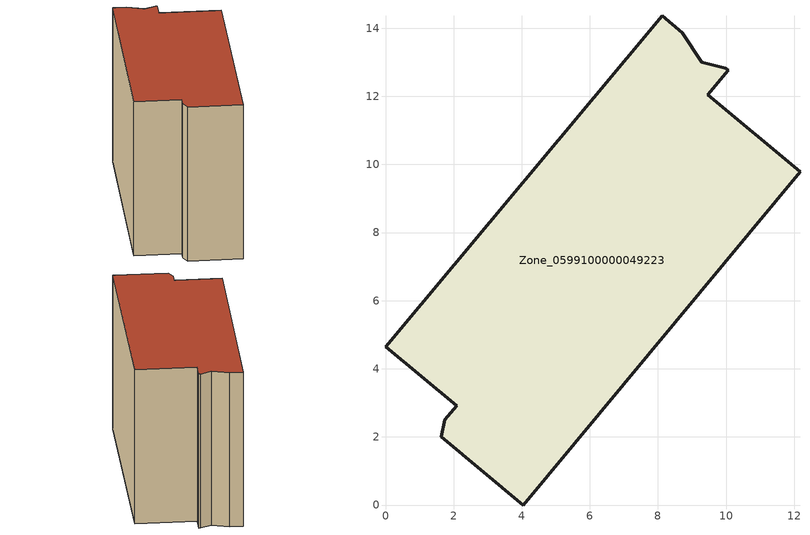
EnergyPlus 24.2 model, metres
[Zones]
Zone_0599100000049223
 floor ground (C_G): 8.72,13.87 9.28,12.99 9.98,12.82 10.06,12.76 9.46,12.04 12.17,9.79 4.05,0 1.63,2 1.74,2.5 2.09,2.92 0,4.65 8.13,14.36 z0
 wall outside (C_F): 9.46,12.04 10.06,12.76 9.98,12.82 9.28,12.99 8.72,13.87 8.13,14.36 0,4.65 2.09,2.92 1.74,2.5 1.63,2 4.05,0 12.17,9.79 9.46,12.04 z0:9.51
 roof outside (C_R): 9.28,12.99 8.72,13.87 8.13,14.36 0,4.65 2.09,2.92 1.74,2.5 1.63,2 4.05,0 12.17,9.79 9.46,12.04 10.06,12.76 9.98,12.82 z9.51
[BUILDING]
Pand.0599100000049223: North Axis=0; Terrain=City; Loads Convergence Tolerance Value=0.04; Temperature Convergence Tolerance Value=0.4; Solar Distribution=FullExterior; Maximum Number of Warmup Days=25; Minimum Number of Warmup Days=1
[Site:Location]
Rotterdam.The.Hague.AP_ZH_NLD Design_Conditions: Latitude=51.96; Longitude=4.45; Time Zone=1; Elevation=-4.5
[SITE:GROUNDTEMPERATURE:BUILDINGSURFACE]
18, 18, 18, 18, 18, 18, 18, 18, 18, 18, 18, 18
[MATERIAL] Thermal Absorptance=0.9; Solar Absorptance=0.7; Visible Absorptance=0.7
Name | Roughness | Thickness | Conductivity | Density | Specific Heat
G.TC.1946 | MediumSmooth | 0.15 | 1 | 540 | 1210
F.TC.1946 | Rough | 0.3 | 0.857143 | 1920 | 840
R.TC.1946 | MediumRough | 0.2 | 0.909091 | 1500 | 1000
[CONSTRUCTION]
C_G: G.TC.1946
C_F: F.TC.1946
C_R: R.TC.1946
[ZONE]
Zone_0599100000049223: Type=1; Multiplier=1; Ceiling Height=Autocalculate; Volume=Autocalculate; Floor Area=autocalculate; Part of Total Floor Area=Yes
[ZONEINFILTRATION:DESIGNFLOWRATE]
Infil_Zone_0599100000049223: Zone or ZoneList or Space or SpaceList=Zone_0599100000049223; Schedule=AlwaysOn; Design Flow Rate Calculation Method=Flow/Area; Flow Rate per Floor Area=0.003; Constant Term Coefficient=1; Temperature Term Coefficient=0; Velocity Term Coefficient=0; Velocity Squared Term Coefficient=0
[HVACTEMPLATE:ZONE:IDEALLOADSAIRSYSTEM]
Zone_0599100000049223: Maximum Heating Supply Air Temperature=50; Minimum Cooling Supply Air Temperature=13; Maximum Heating Supply Air Humidity Ratio=0.0156; Minimum Cooling Supply Air Humidity Ratio=0.0077; Heating Limit=NoLimit; Cooling Limit=NoLimit; Dehumidification Control Type=ConstantSensibleHeatRatio; Cooling Sensible Heat Ratio=0.7; Dehumidification Setpoint=60; Humidification Control Type=None; Humidification Setpoint=30; Outdoor Air Method=None; Outdoor Air Flow Rate per Person=0.00944; Outdoor Air Flow Rate per Zone Floor Area=0; Outdoor Air Flow Rate per Zone=0; Demand Controlled Ventilation Type=None; Outdoor Air Economizer Type=NoEconomizer; Heat Recovery Type=None; Sensible Heat Recovery Effectiveness=0.7; Latent Heat Recovery Effectiveness=0.65
[ZONECONTROL:THERMOSTAT]
ThermostatControl_Zone_0599100000049223: Zone or ZoneList=Zone_0599100000049223; Control Type Schedule=DualSetpointControlType; Control 1=Thermostat_Zone_0599100000049223; Temperature Difference Between Cutout And Setpoint=0
[THERMOSTATSETPOINT:DUALSETPOINT]
Thermostat_Zone_0599100000049223: Heating Setpoint Temperature Schedule=HeatingSetpoint_Zone_0599100000049223; Cooling Setpoint Temperature Schedule=CoolingSetpoint_Zone_0599100000049223
[SCHEDULE:COMPACT]
HeatingSetpoint_Zone_0599100000049223: Through: 12/31, For: AllDays, Until: 24:00, 21
CoolingSetpoint_Zone_0599100000049223: Through: 12/31, For: AllDays, Until: 24:00, 24
DualSetpointControlType: Through: 12/31, For: AllDays, Until: 24:00, 4
AlwaysOn: Through: 12/31, For: AllDays, Until: 24:00, 1
